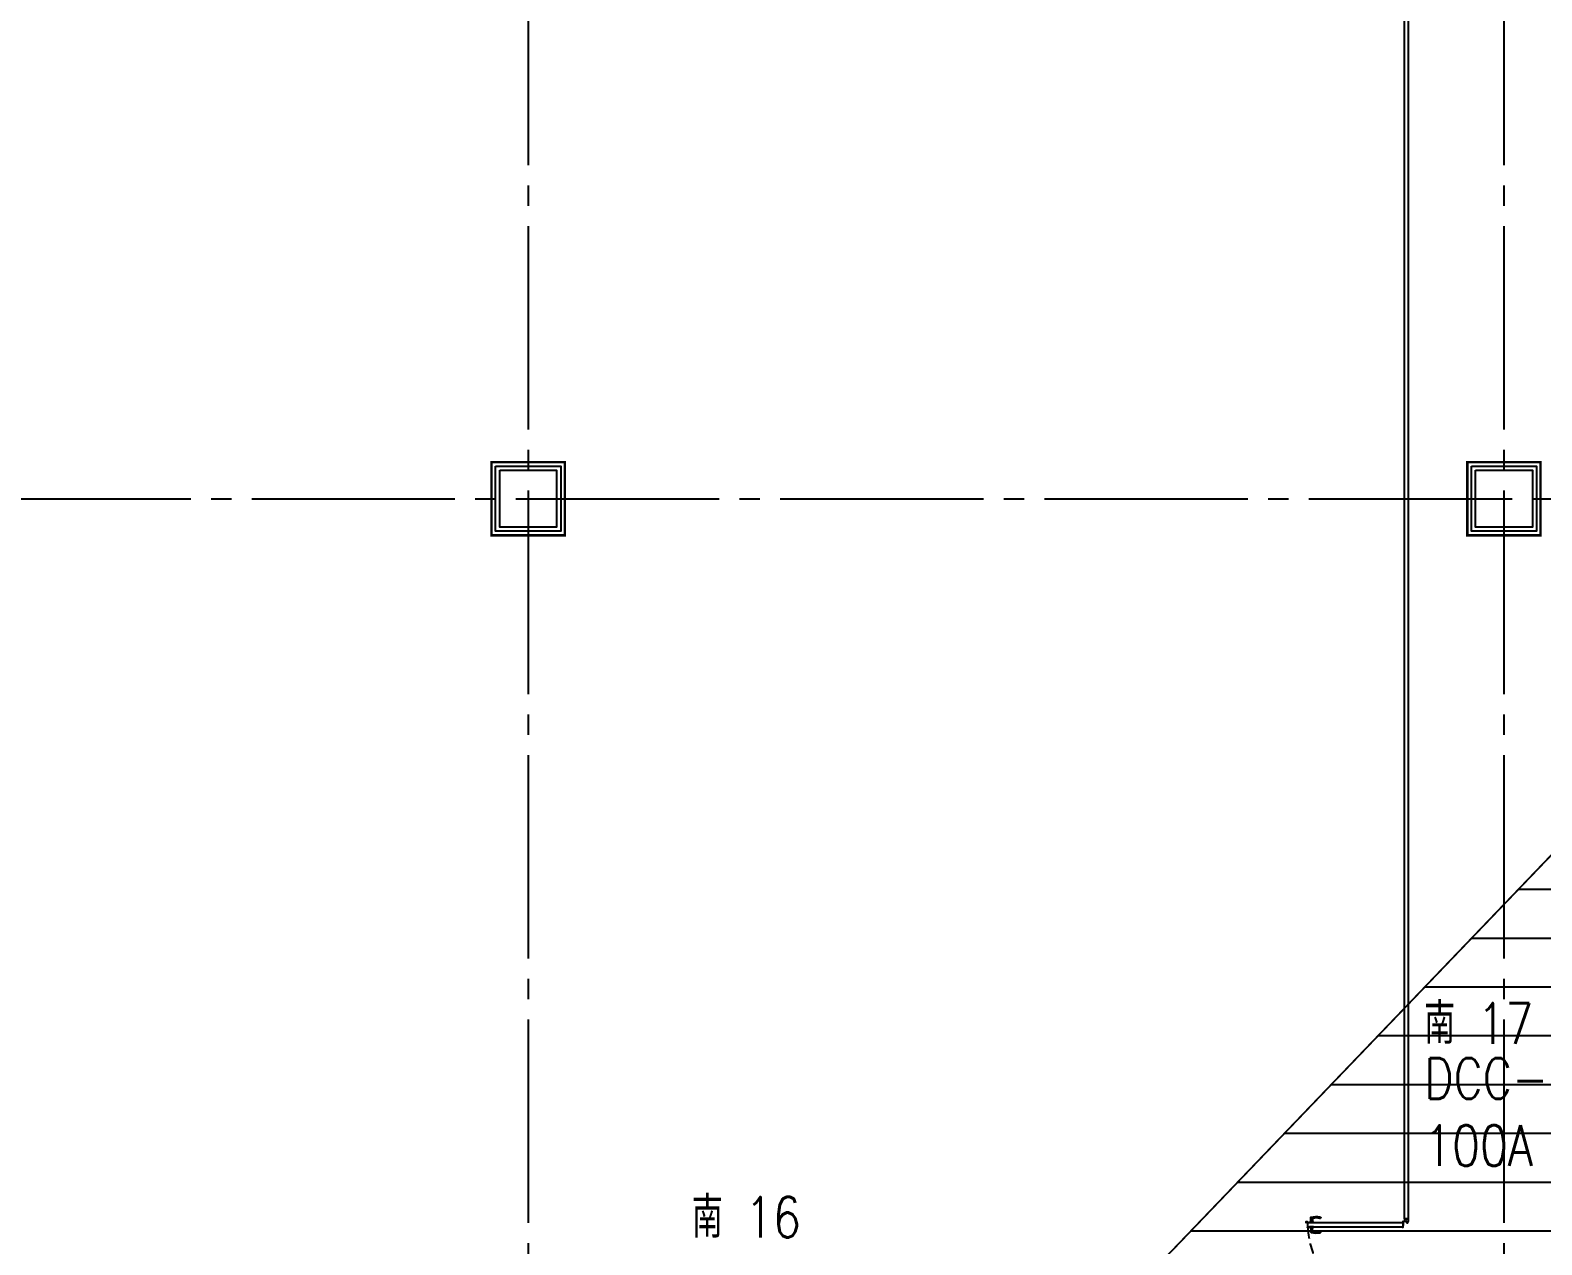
# Model space of a CAD drawing. Extents: x -18489 to 195597, y -1599 to 112111.
# Drawn here: x 13308 to 15166, y 583 to 2076 of the extents above; entities that cross this region are included whole.
import ezdxf
from ezdxf.enums import TextEntityAlignment as Align

# ---------------------------------------------------------------- set-up
doc = ezdxf.new("R2010")
doc.units = 0
doc.header["$LTSCALE"] = 100
doc.linetypes.add('188K-SM-03-F10-ARCH-PA-Y2257103$0$DASHED', pattern=[19.05, 12.7, -6.35])
doc.linetypes.add('X-S-FAB-L10$0$COL-CEN-LIN', pattern=[3.25, 2.5, -0.25, 0.25, -0.25])
for name, color, linetype in [('188K-SM-03-F10-ARCH-PA-Y2257103$0$K-AREA', 53, 'Continuous'), ('188K-SM-03-F10-ARCH-PA-Y2257103$0$K-AREA-細區', 53, 'Continuous'), ('188K-SM-03-F10-ARCH-PA-Y2257103$0$K-Door', 53, 'Continuous'), ('188K-SM-03-F10-ARCH-PA-Y2257103$0$K-P1S-4.2-單抗', 53, 'Continuous'), ('188K-SM-03-F10-ARCH-PA-Y2257103$0$K-P2D-4.2-雙抗', 53, 'Continuous'), ('188K-SM-07-F10-MECH-CR PIPE-Y2257103$0$00_閥站分組', 1, 'Continuous'), ('X-S-FAB-L10$0$0-DIM-TXT', 8, 'Continuous'), ('X-S-FAB-L10$0$BLOCK', 8, 'Continuous'), ('X-S-FAB-L10$0$CCL', 8, 'X-S-FAB-L10$0$COL-CEN-LIN'), ('X-S-FAB-L10$0$COL-S', 8, 'Continuous'), ('X-S-FAB-L10$0$DIM-SEC', 8, 'Continuous'), ('X-S-FAB-L10$0$PEN4', 8, 'Continuous')]:
    doc.layers.add(name, color=color, linetype=linetype)
doc.styles.add('188K-SM-03-F10-ARCH-PA-Y2257103$0$14P7-XFDP10$0$AA-TXT', font='simplex.shx', dxfattribs={"width": 0.8, "bigfont": 'chineset.shx'})
doc.styles.add('188K-SM-07-F10-MECH-CR PIPE-Y2257103$0$XFM1Q20-200k$0$12P7-XCM2P10$0$AA-TXT', font='simplex.shx', dxfattribs={"bigfont": 'china.shx'})
doc.styles.add('X-S-FAB-L10$0$CHINA', font='simplex.shx', dxfattribs={"width": 0.75, "bigfont": 'chineset.shx'})
doc.styles.add('X-S-FAB-L10$0$Standard', font='', dxfattribs={"width": 0.8})
doc.styles.add('X-S-FAB-L10$0$TG_NOTE_TEXT', font='simplex.shx', dxfattribs={"width": 0.75, "bigfont": 'chineset.shx'})
doc.styles.get('X-S-FAB-L10$0$Standard').set_extended_font_data('Microsoft JhengHei')

# ---------------------------------------------------------------- blocks, each defined once
blk = doc.blocks.new('X-S-FAB-L10$0$FAB2-L05')
at = {"layer": 'X-S-FAB-L10$0$CCL'}
for p, q in [((-12240, 11005), (-12240, 0)), ((-11040, 11005), (-11040, 0)), ((-26880, 2220), (1210, 2220))]:
    blk.add_line(p, q, dxfattribs=at)
at = {"layer": 'X-S-FAB-L10$0$COL-S'}
for points in [[(-12275, 2255), (-12205, 2255), (-12205, 2185), (-12275, 2185)], [(-11075, 2255), (-11005, 2255), (-11005, 2185), (-11075, 2185)]]:
    blk.add_lwpolyline(points, close=True, dxfattribs=at)
blk = doc.blocks.new('*U225')
blk.add_lwpolyline([(0, 0.5), (65.247, 0.5), (65.554, 0.09), (65.554, 0.3), (65.554, 0.818), (65.796, 0.5, 0.234256), (65.797, 0.5), (131.109, 0.5)], format="xyb")
blk = doc.blocks.new('X-S-FAB-L10')
at = {"layer": 'X-S-FAB-L10$0$PEN4'}
h = blk.add_hatch(dxfattribs=at)
h.set_pattern_fill('LINE', color=256, scale=480)
h.set_pattern_definition([(0, (0, 0), (0, 60), [])])
h.paths.add_polyline_path([(16745, -35), (15995, -35), (15995, 35), (15925, 35), (15925, -35), (15155, -35), (15155, 35), (15085, 35), (15085, -35), (15155, -35), (15155, -250), (13920, -250), (19914.055, 6000), (21180, 7320), (21180, 5520), (23465, 5520), (23485, 3587.5), (24315, 3587.5), (24315, 1870), (17075, 1870), (17075, 2060), (16745, 2060), (16745, -21.034)])
at = {"layer": 'DefPoints'}
blk.add_lwpolyline([(16745, -35), (15995, -35), (15995, 35), (15925, 35), (15925, -35), (15155, -35), (15155, 35), (15085, 35), (15085, -35), (15155, -35), (15155, -250), (13920, -250), (19914.055, 6000), (21180, 7320), (21180, 5520), (23465, 5520), (23485, 3587.5), (24315, 3587.5), (24315, 1870), (17075, 1870), (17075, 2060), (16745, 2060), (16745, -21.034)], close=True, dxfattribs=at)
at = {"layer": 'X-S-FAB-L10$0$COL-S'}
for p, q in [((13885, 1535), (13955, 1535)), ((13885, 1465), (13885, 1535)), ((13955, 1535), (13955, 1465)), ((15085, 1535), (15155, 1535)), ((15085, 1465), (15085, 1535)), ((15155, 1535), (15155, 1465)), ((13955, 1465), (13885, 1465)), ((15155, 1465), (15085, 1465))]:
    blk.add_line(p, q, dxfattribs=at)
at = {"layer": 'X-S-FAB-L10$0$BLOCK'}
blk.add_blockref('X-S-FAB-L10$0$FAB2-L05', (26160, -720), dxfattribs=at)
at = {"layer": 'X-S-FAB-L10$0$DIM-SEC', "xscale": 79.99999999999999, "yscale": 79.99999999999999, "zscale": 79.99999999999999, "rotation": 46.19751215650524}
blk.add_blockref('*U225', (13948.869, -277.687), dxfattribs=at)
at = {"style": 'X-S-FAB-L10$0$TG_NOTE_TEXT', "width": 0.5, "flags": 1}
for p in [(7463.301, 9020), (18268.251, 8649), (11197.77, 4800.167), (16485.801, 4800.167), (25420.27, 2635), (13360, 320.001, 0), (7463.301, -33.333)]:
    blk.add_attdef('WH', text='', height=20, dxfattribs=at).set_placement(p, align=Align.BOTTOM_LEFT)
at = {"width": 0.5}
for style, p in [('X-S-FAB-L10$0$TG_NOTE_TEXT', (7585, 9020)), ('X-S-FAB-L10$0$TG_NOTE_TEXT', (18389.95, 8649)), ('X-S-FAB-L10$0$TG_NOTE_TEXT', (11117.5, 4813.5)), ('X-S-FAB-L10$0$TG_NOTE_TEXT', (16607.5, 4813.5)), ('X-S-FAB-L10$0$TG_NOTE_TEXT', (25350, 2635)), ('X-S-FAB-L10$0$Standard', (13129.375, 325.001, 0)), ('X-S-FAB-L10$0$TG_NOTE_TEXT', (7585, -20))]:
    blk.add_attdef('DESC', text='', height=10, dxfattribs=dict(at, style=style)).set_placement(p, align=Align.BOTTOM_LEFT)
for tag, style, p in [('TYPE', 'X-S-FAB-L10$0$TG_NOTE_TEXT', (7619.286, 9020)), ('NO', 'X-S-FAB-L10$0$TG_NOTE_TEXT', (7650.095, 9020)), ('TYPE', 'X-S-FAB-L10$0$TG_NOTE_TEXT', (18424.236, 8649)), ('NO', 'X-S-FAB-L10$0$TG_NOTE_TEXT', (18455.045, 8649)), ('NO', 'X-S-FAB-L10$0$TG_NOTE_TEXT', (11088.595, 4813.5)), ('TYPE', 'X-S-FAB-L10$0$TG_NOTE_TEXT', (11151.786, 4813.5)), ('TYPE', 'X-S-FAB-L10$0$TG_NOTE_TEXT', (16641.786, 4813.5)), ('NO', 'X-S-FAB-L10$0$TG_NOTE_TEXT', (16672.595, 4813.5)), ('NO', 'X-S-FAB-L10$0$TG_NOTE_TEXT', (25313, 2635)), ('TYPE', 'X-S-FAB-L10$0$TG_NOTE_TEXT', (25350, 2635)), ('NO', 'X-S-FAB-L10$0$Standard', (13100, 320.001, 0)), ('TYPE', 'X-S-FAB-L10$0$Standard', (13129.375, 320.001, 0)), ('TYPE', 'X-S-FAB-L10$0$TG_NOTE_TEXT', (7619.286, -20)), ('NO', 'X-S-FAB-L10$0$TG_NOTE_TEXT', (7650.095, -20))]:
    blk.add_attdef(tag, text='', height=10, dxfattribs=dict(at, style=style)).set_placement(p, align=Align.BOTTOM_RIGHT)
at = {"style": 'X-S-FAB-L10$0$TG_NOTE_TEXT', "width": 0.5, "flags": 1}
for rotation, p in [(180, (43, 7480)), (180, (943, 7480)), (90, (24310, 3717.77)), (270, (17080, 1711.699))]:
    blk.add_attdef('WH', text='', height=20, rotation=rotation, dxfattribs=at).set_placement(p, align=Align.BOTTOM_LEFT)
at = {"width": 0.5}
for rotation, style, p in [(180, 'X-S-FAB-L10$0$Standard', (317.625, 7480)), (180, 'X-S-FAB-L10$0$Standard', (1217.625, 7480)), (90, 'X-S-FAB-L10$0$TG_NOTE_TEXT', (24310, 3647.5)), (270, 'X-S-FAB-L10$0$TG_NOTE_TEXT', (17080, 1605))]:
    blk.add_attdef('DESC', text='', height=10, rotation=rotation, dxfattribs=dict(at, style=style)).set_placement(p, align=Align.BOTTOM_LEFT)
for tag, rotation, style, p in [('TYPE', 180, 'X-S-FAB-L10$0$Standard', (317.625, 7480)), ('NO', 180, 'X-S-FAB-L10$0$Standard', (347, 7480)), ('TYPE', 180, 'X-S-FAB-L10$0$Standard', (1217.625, 7480)), ('NO', 180, 'X-S-FAB-L10$0$Standard', (1247, 7480)), ('TYPE', 90, 'X-S-FAB-L10$0$TG_NOTE_TEXT', (24310, 3647.5)), ('NO', 90, 'X-S-FAB-L10$0$TG_NOTE_TEXT', (24310, 3610.5)), ('TYPE', 270, 'X-S-FAB-L10$0$TG_NOTE_TEXT', (17080, 1605)), ('NO', 270, 'X-S-FAB-L10$0$TG_NOTE_TEXT', (17080, 1573))]:
    blk.add_attdef(tag, text='', height=10, rotation=rotation, dxfattribs=dict(at, style=style)).set_placement(p, align=Align.BOTTOM_RIGHT)
at = {"layer": 'X-S-FAB-L10$0$0-DIM-TXT', "style": 'X-S-FAB-L10$0$CHINA', "width": 0.75}
for p in [(667.414, 7855.1, -2689.4), (22627.353, 6728.814), (25644.722, 6728.814), (24778.787, 5569.051), (1118.252, 4980), (417.801, 4594.623), (23874.84, 4355), (22927.43, 4330.122), (23749.869, 3901.367), (417.801, 3765.236), (1118.252, 3730), (417.801, 3115.79), (536.882, 2227.832), (16908.994, 1782.652), (888.445, 880.466), (16977.43, 750), (18878.841, 750), (25641.221, 553.233), (21364.03, 526.894)]:
    blk.add_attdef('HIG', text='', height=80, dxfattribs=at).set_placement(p, align=Align.MIDDLE_LEFT)
blk = doc.blocks.new('188K-SM-07-F10-MECH-CR PIPE-Y2257103')
at = {"layer": '188K-SM-07-F10-MECH-CR PIPE-Y2257103$0$00_閥站分組', "style": '188K-SM-07-F10-MECH-CR PIPE-Y2257103$0$XFM1Q20-200k$0$12P7-XCM2P10$0$AA-TXT', "width": 0.8}
for s, p in [('南 17', (15021.978, 854.959)), ('DCC-1 x5', (15021.978, 787.459)), ('100A', (15021.978, 704.816)), ('南 16', (14121.361, 616.699))]:
    blk.add_text(s, height=50, dxfattribs=at).set_placement(p, align=Align.MIDDLE_LEFT)
blk = doc.blocks.new('188K-SM-03-F10-ARCH-PA-Y2257103$0$雙開門-2400×2400')
for p, q in [((225.2, 117.7), (223.8, 117.6)), ((229.2, 117.7), (225.2, 117.7)), ((225.2, 115.5), (229.2, 115.5)), ((229.2, 119), (229.2, 114.1)), ((230, 119), (229.2, 119)), ((229.2, 114.1), (230, 114.1)), ((230, 114.1), (230, 119)), ((0, 2.5), (0, -2.5)), ((0, -1.9), (0, 1.9)), ((0.6, 2.5), (3, 2.5)), ((3, 2.5), (3, 0.2)), ((3, 0.2), (3, 0.2)), ((239.4, 2.5), (237, 2.5)), ((237, 2.5), (237, -0.2)), ((237, -0.2), (237, 0)), ((240, 2.5), (240, -2.5)), ((240, -1.9), (240, 1.9)), ((3, -2.5), (0.6, -2.5)), ((4.7, -1.9), (3, -2.5)), ((3.7, -0.6), (3.9, -0.6)), ((3.9, -0.6), (4, -0.6)), ((4.1, -0.7), (4, -0.7)), ((4, -0.7), (4, -1.5)), ((4, -1.5), (4.6, -1.5)), ((4.5, -0.2), (4.1, -0.2)), ((4.1, -0.7), (4.1, -0.7)), ((4.6, -0.7), (4.5, -0.7)), ((4.5, -0.7), (4.5, -0.7)), ((4.6, -0.6), (4.7, -0.6)), ((4.6, -1.5), (4.6, -0.7)), ((4.7, -0.6), (4.8, -0.6)), ((5, -0.8), (5, -1.5)), ((235, -0.8), (235, -1.5)), ((235.3, -0.6), (235.2, -0.6)), ((235.4, -0.6), (235.3, -0.6)), ((235.3, -1.9), (237, -2.5)), ((235.4, -1.5), (235.4, -0.7)), ((235.4, -0.7), (235.5, -0.7)), ((236, -1.5), (235.4, -1.5)), ((235.5, -0.2), (235.9, -0.2)), ((235.5, -0.7), (235.5, -0.7)), ((235.9, -0.7), (235.9, -0.7)), ((235.9, -0.7), (236, -0.7)), ((236.1, -0.6), (236, -0.6)), ((236, -0.7), (236, -1.5)), ((236.3, -0.6), (236.1, -0.6)), ((237, -2.5), (239.4, -2.5))]:
    blk.add_line(p, q)
for points in [[(10.9, 121.6), (10.9, 123.4), (10.9, 121.6), (4.3, 121.6), (4.3, 121.5), (4.7, 121.5), (4.7, 120.4, 0.414214), (4.8, 120.3), (5, 120.3), (5, 120.4), (4.9, 120.4), (4.9, 121.4), (5, 121.4), (5, 4.1), (4.9, 4.1), (4.9, 5.1), (5, 5.1), (5, 5.2), (4.8, 5.2, 0.414214), (4.7, 5.1), (4.7, 4, 0.414214), (4.8, 3.8), (10.2, 3.8, 0.414214), (10.3, 4), (10.3, 5.1, 0.414214), (10.2, 5.2), (10, 5.2), (10, 5.1), (10.1, 5.1), (10.1, 4.1), (10, 4.1), (10, 121.4), (10.1, 121.4), (10.1, 120.4), (10, 120.4), (10, 120.3), (10.2, 120.3, 0.414214), (10.3, 120.4), (10.3, 121.4), (11.1, 121.4, 0.414214), (11.1, 121.4), (11.1, 123.6, 0.414214), (11.1, 123.7), (10.3, 123.7), (10.3, 123.4), (10.9, 123.4)], [(235.9, 121.6), (235.9, 123.4), (235.9, 121.6), (229.3, 121.6), (229.3, 121.5), (229.7, 121.5), (229.7, 120.4, 0.414214), (229.8, 120.3), (230, 120.3), (230, 120.4), (229.9, 120.4), (229.9, 121.4), (230, 121.4), (230, 4.1), (229.9, 4.1), (229.9, 5.1), (230, 5.1), (230, 5.2), (229.8, 5.2, 0.414214), (229.7, 5.1), (229.7, 4, 0.414214), (229.8, 3.8), (235.2, 3.8, 0.414214), (235.3, 4), (235.3, 5.1, 0.414214), (235.2, 5.2), (235, 5.2), (235, 5.1), (235.1, 5.1), (235.1, 4.1), (235, 4.1), (235, 121.4), (235.1, 121.4), (235.1, 120.4), (235, 120.4), (235, 120.3), (235.2, 120.3, 0.414214), (235.3, 120.4), (235.3, 121.4), (236.1, 121.4, 0.414214), (236.1, 121.4), (236.1, 123.6, 0.414214), (236.1, 123.7), (235.3, 123.7), (235.3, 123.4), (235.9, 123.4)], [(235.8, 117.7), (239.8, 117.7), (241.2, 117.6, -0.327495), (242, 116.9, -0.089847), (242.2, 106.2, -1.144881), (240.3, 106.6, 0.137079), (240.3, 114.9, 0.349357), (239.8, 115.5), (235.8, 115.5)]]:
    blk.add_lwpolyline(points, format="xyb")
blk.add_lwpolyline([(235, 114.1), (235, 119), (235.8, 119), (235.8, 114.1)], close=True)
at = {"ltscale": 500}
for points in [[(3.3, 0.3), (3.3, 3.1), (3, 3.1), (3, 0.3)], [(8.5, 3.8), (4, 3.8), (4, 4.1), (8.5, 4.1)], [(231.5, 3.8), (236, 3.8), (236, 4.1), (231.5, 4.1)], [(236.7, -0.1), (236.7, 3.1), (237, 3.1), (237, -0.1)]]:
    blk.add_lwpolyline(points, close=True, dxfattribs=at)
at = {"linetype": '188K-SM-03-F10-ARCH-PA-Y2257103$0$DASHED', "ltscale": 0.01}
for centre, start, end in [((3.5, 5.1), 0, 85.9993), ((236.5, 5.1), 94.0007, 180)]:
    blk.add_arc(centre, 116.5, start, end, dxfattribs=at)
for centre, radius, start, end in [((0.6, 1.9), 0.598, 90, 180), ((3.9, 0.2), 0.855, 178.2453, 256.7344), ((236.3, 0), 0.659, 270, 360), ((239.4, 1.9), 0.598, 0, 90), ((0.6, -1.9), 0.598, 180, 270), ((4.3, -0.6), 0.427, 111.7868, 180), ((4, -0.7), 0.11, 360, 90), ((4.3, -0.6), 0.427, 0, 68.2132), ((4.6, -0.7), 0.11, 90, 180), ((4.5, -1.5), 0.5, 288.9704, 0), ((4.8, -0.8), 0.2, 0, 90), ((235.2, -0.8), 0.2, 90, 180), ((235.5, -1.5), 0.5, 180, 251.0296), ((235.7, -0.6), 0.427, 111.7868, 180), ((235.4, -0.7), 0.11, 360, 90), ((235.7, -0.6), 0.427, 0, 68.2132), ((236, -0.7), 0.11, 90, 180), ((239.4, -1.9), 0.598, 270, 360)]:
    blk.add_arc(centre, radius, start, end)
for centre, major_axis, start_param, end_param in [((252.5, 110.9), (-21.3, 21.3), 0.585307, 0.943734), ((223.9, 116.7), (0.624, 0.624), 0.866962, 2.13291), ((239.6, 110.8), (-10.9, 10.9), 0.51383, 1.058752), ((225.3, 114.9), (-0.417, 0.417), -0.669314, 0.675093), ((223.8, 106.3), (-0.707, 0.707), 0.872811, 4.284184)]:
    blk.add_ellipse(centre, major_axis=major_axis, ratio=1, start_param=start_param, end_param=end_param)
at = {"ltscale": 500, "extrusion": (0, 0, -1)}
blk.add_ellipse((3.5, 3.6), major_axis=(0.495, 0.495), ratio=1, start_param=3.926991, end_param=10.210176, dxfattribs=at)
at = {"ltscale": 500}
blk.add_ellipse((236.5, 3.6), major_axis=(-0.495, 0.495), ratio=1, start_param=3.926991, end_param=10.210176, dxfattribs=at)
at = {"color": 8, "style": '188K-SM-03-F10-ARCH-PA-Y2257103$0$14P7-XFDP10$0$AA-TXT', "width": 0.8}
blk.add_text('2400x2400', height=12, dxfattribs=at).set_placement((120, -13.5), align=Align.MIDDLE_CENTER)
blk = doc.blocks.new('188K-SM-03-F10-ARCH-PA-Y2257103')
at = {"layer": '188K-SM-03-F10-ARCH-PA-Y2257103$0$K-AREA', "color": 1, "const_width": 3}
for points in [[(13875, 1545), (13965, 1545), (13965, 1455), (13875, 1455)], [(15075, 1545), (15165, 1545), (15165, 1455), (15075, 1455)]]:
    blk.add_lwpolyline(points, close=True, dxfattribs=at)
at = {"layer": '188K-SM-03-F10-ARCH-PA-Y2257103$0$K-AREA-細區', "const_width": 1}
for points in [[(13875, 1545), (13965, 1545), (13965, 1455), (13875, 1455)], [(15075, 1545), (15165, 1545), (15165, 1455), (15075, 1455)]]:
    blk.add_lwpolyline(points, close=True, dxfattribs=at)
at = {"layer": '188K-SM-03-F10-ARCH-PA-Y2257103$0$K-P1S-4.2-單抗'}
for points in [[(13875, 1545), (13965, 1545), (13965, 1455), (13875, 1455)], [(15075, 1545), (15165, 1545), (15165, 1455), (15075, 1455)], [(13880, 1540), (13960, 1540), (13960, 1460), (13880, 1460)], [(15080, 1540), (15160, 1540), (15160, 1460), (15080, 1460)]]:
    blk.add_lwpolyline(points, close=True, dxfattribs=at)
at = {"layer": '188K-SM-03-F10-ARCH-PA-Y2257103$0$K-P2D-4.2-雙抗'}
for p, q in [((14997.5, 615, 0), (14997.5, 8295)), ((14997.5, 615, 0), (14997.5, 8295)), ((14997.5, 615, 0), (14997.5, 8295)), ((15002.5, 615, 0), (15002.5, 8295)), ((15002.5, 615, 0), (15002.5, 8295)), ((15002.5, 615, 0), (15002.5, 8295))]:
    blk.add_line(p, q, dxfattribs=at)
at = {"layer": '188K-SM-03-F10-ARCH-PA-Y2257103$0$K-Door', "rotation": 89.99999999999999}
blk.add_blockref('188K-SM-03-F10-ARCH-PA-Y2257103$0$雙開門-2400×2400', (15000, 375), dxfattribs=at)

msp = doc.modelspace()

# ---------------------------------------------------------------- block references
msp.add_blockref('X-S-FAB-L10', (0, 0))

# ---------------------------------------------------------------- next in the draw order: block references
msp.add_blockref('188K-SM-07-F10-MECH-CR PIPE-Y2257103', (0, 0))

# ---------------------------------------------------------------- next in the draw order: block references
msp.add_blockref('188K-SM-03-F10-ARCH-PA-Y2257103', (0, 0))

doc.saveas('drawing.dxf')
